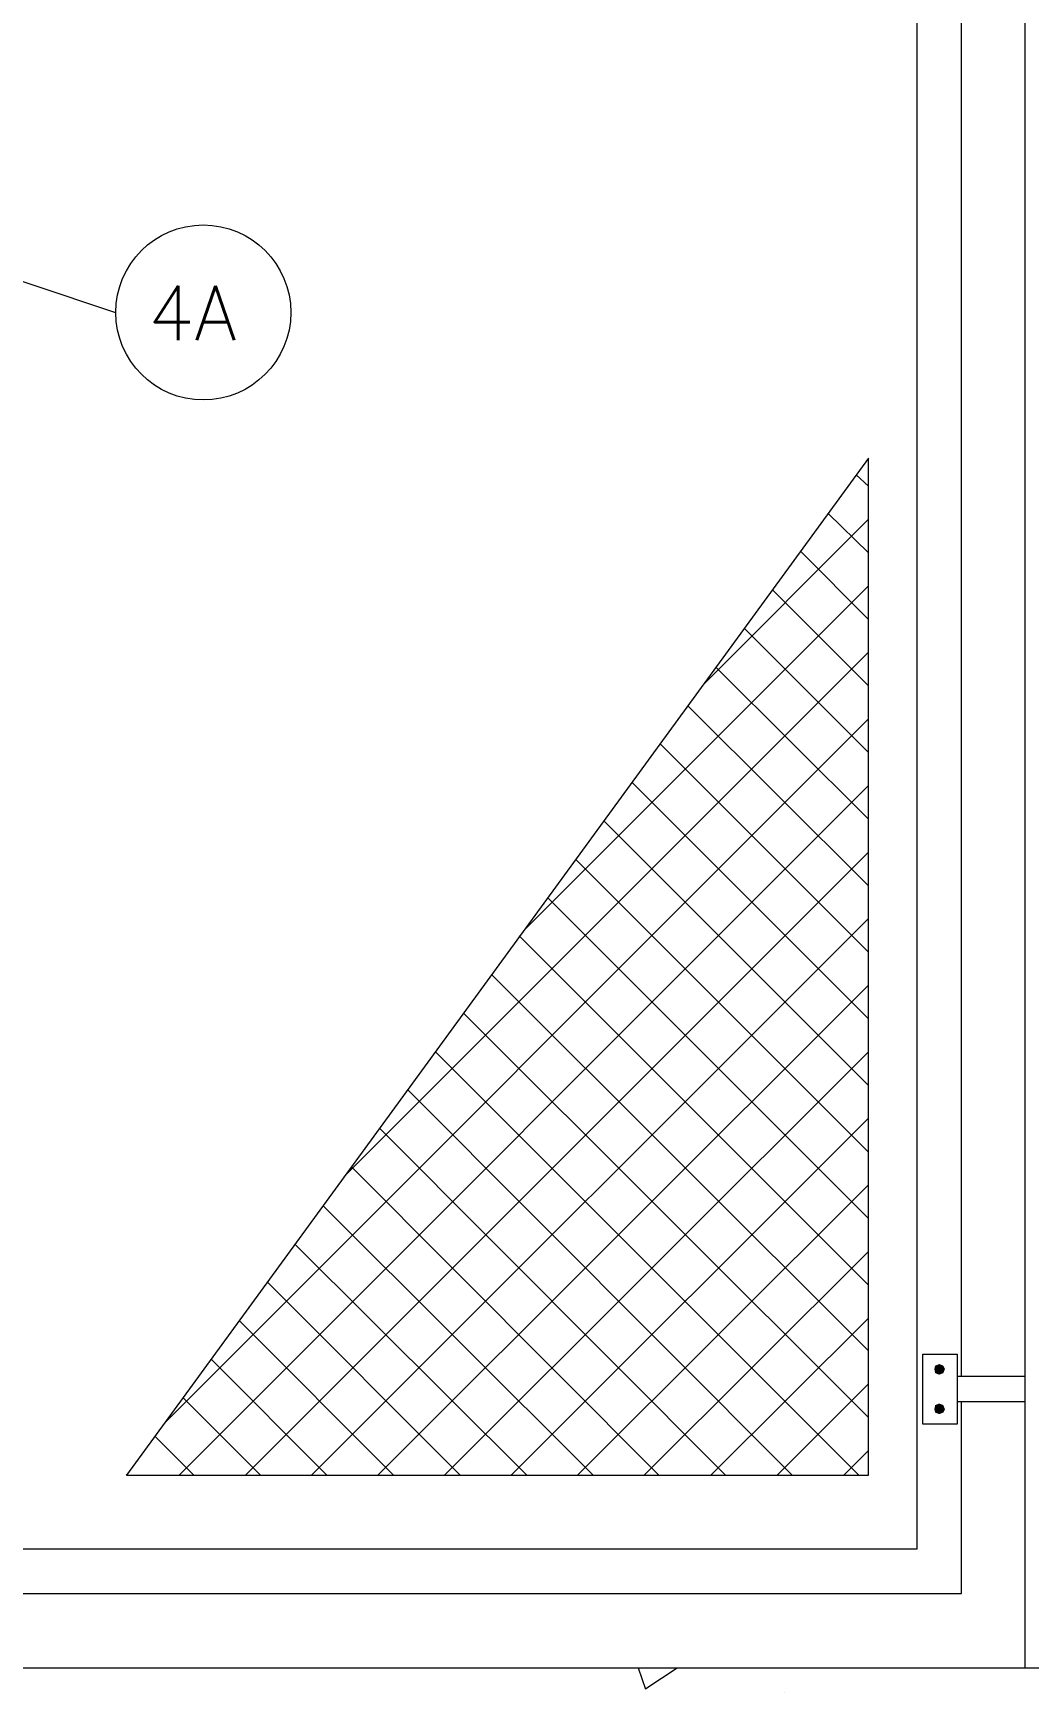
# Model space of a CAD drawing. Header units: inches. Extents: x 5 to 1823, y 18 to 726.
# Drawn here: x 1405.89 to 1431.53, y 456.86 to 499.6 of the extents above; entities that cross this region are included whole.
import ezdxf

# ---------------------------------------------------------------- set-up
doc = ezdxf.new("R2010")
doc.units = ezdxf.units.IN
doc.header["$MEASUREMENT"] = 0
for name, color, linetype in [('PDF_0', 7, 'Continuous'), ('PDF_EL0001', 1, 'Continuous'), ('PDF_Texto', 6, 'Continuous'), ('PDF_TIGRECAD', 6, 'Continuous')]:
    doc.layers.add(name, color=color, linetype=linetype)
doc.layers.add('PDF_ENIT-EL00132', color=7, linetype='Continuous', true_color=0x00dddd)
doc.layers.add('PDF_TUB-ELETRICA', color=7, linetype='Continuous', true_color=0x7fbfff)
doc.styles.add('PDF RomanS', font='romans__.ttf')

msp = doc.modelspace()

# ---------------------------------------------------------------- linework, layer by layer
at = {"layer": 'PDF_0', "lineweight": 5}
for points in [[(1429.794, 465.004), (1429.794, 533.818), (1381.004, 533.818)], [(1381.004, 460.559), (1428.651, 460.559), (1428.651, 532.675), (1381.004, 532.675)], [(1431.423, 465.004), (1429.688, 465.004)], [(1381.004, 459.416), (1429.794, 459.416), (1429.794, 464.348)], [(1431.423, 464.348), (1429.688, 464.348)], [(1407.463, 457.49), (1406.235, 457.49)], [(1409.897, 457.49), (1407.928, 457.49)]]:
    msp.add_lwpolyline(points, dxfattribs=at)
msp.add_lwpolyline([(1429.688, 465.576), (1429.688, 463.777), (1428.799, 463.777), (1428.799, 465.576)], close=True, dxfattribs=at)
at = {"layer": 'PDF_0', "transparency": 33554559}
for points in [[(1429.116, 465.28), (1429.222, 465.195), (1429.095, 465.195)], [(1429.095, 465.195), (1429.116, 465.089), (1429.222, 465.195)], [(1429.222, 465.322), (1429.116, 465.28), (1429.222, 465.195)], [(1429.116, 465.089), (1429.222, 465.195), (1429.222, 465.047)], [(1429.222, 465.195), (1429.328, 465.28), (1429.222, 465.322)], [(1429.37, 465.195), (1429.222, 465.195), (1429.328, 465.28)], [(1429.222, 465.195), (1429.222, 465.047), (1429.328, 465.089)], [(1429.328, 465.089), (1429.37, 465.195), (1429.222, 465.195)], [(1429.116, 464.264), (1429.095, 464.158), (1429.222, 464.158)], [(1429.222, 464.158), (1429.222, 464.306), (1429.116, 464.264)], [(1429.328, 464.264), (1429.222, 464.158), (1429.222, 464.306)], [(1429.37, 464.158), (1429.328, 464.264), (1429.222, 464.158)], [(1429.095, 464.158), (1429.222, 464.158), (1429.116, 464.073)], [(1429.222, 464.158), (1429.116, 464.073), (1429.222, 464.031)], [(1429.222, 464.031), (1429.328, 464.073), (1429.222, 464.158)], [(1429.328, 464.073), (1429.222, 464.158), (1429.37, 464.158)]]:
    msp.add_solid(points, dxfattribs=at)
at = {"layer": 'PDF_EL0001', "lineweight": 5}
for points in [[(1431.423, 577.485), (1431.423, 457.49)], [(1493.273, 457.49), (1381.004, 457.49)]]:
    msp.add_lwpolyline(points, dxfattribs=at)
at = {"layer": 'PDF_ENIT-EL00132', "lineweight": 5}
msp.add_lwpolyline([(1408.013, 492.394), (1403.621, 493.864)], dxfattribs=at)
msp.add_circle((1410.267, 492.405), 2.254, dxfattribs=at)
at = {"layer": 'PDF_TIGRECAD', "lineweight": 5}
msp.add_lwpolyline([(1408.288, 462.464), (1427.402, 462.464), (1427.402, 488.648)], close=True, dxfattribs=at)
for points in [[(1427.402, 487.928), (1427.084, 488.224)], [(1423.147, 482.827), (1427.402, 487.081)], [(1427.402, 486.214), (1426.365, 487.23)], [(1427.402, 484.499), (1425.645, 486.256)], [(1418.533, 476.498), (1427.402, 485.367)], [(1427.402, 482.785), (1424.925, 485.261)], [(1427.402, 481.07), (1424.206, 484.266)], [(1413.897, 470.148), (1427.402, 483.652)], [(1427.402, 479.356), (1423.465, 483.271)], [(1427.402, 477.641), (1422.745, 482.277)], [(1409.283, 463.819), (1427.402, 481.938)], [(1427.402, 475.926), (1422.025, 481.303)], [(1409.643, 462.464), (1427.402, 480.223)], [(1427.402, 474.212), (1421.306, 480.308)], [(1427.402, 472.497), (1420.586, 479.313)], [(1411.357, 462.464), (1427.402, 478.509)], [(1427.402, 470.783), (1419.866, 478.318)], [(1427.402, 469.068), (1419.147, 477.323)], [(1413.051, 462.464), (1427.402, 476.794)], [(1427.402, 467.354), (1418.406, 476.35)], [(1427.402, 465.661), (1417.686, 475.355)], [(1414.765, 462.464), (1427.402, 475.08)], [(1427.402, 463.946), (1416.966, 474.36)], [(1427.148, 462.464), (1416.247, 473.365)], [(1416.48, 462.464), (1427.402, 473.365)], [(1425.433, 462.464), (1415.527, 472.392)], [(1418.194, 462.464), (1427.402, 471.651)], [(1423.719, 462.464), (1414.807, 471.397)], [(1422.004, 462.464), (1414.088, 470.402)], [(1419.909, 462.464), (1427.402, 469.936)], [(1420.311, 462.464), (1413.347, 469.407)], [(1418.596, 462.464), (1412.627, 468.412)], [(1421.623, 462.464), (1427.402, 468.222)], [(1416.882, 462.464), (1411.908, 467.439)], [(1415.167, 462.464), (1411.188, 466.444)], [(1423.338, 462.464), (1427.402, 466.507)], [(1413.453, 462.464), (1410.468, 465.449)], [(1425.052, 462.464), (1427.402, 464.814)], [(1411.738, 462.464), (1409.749, 464.454)], [(1410.024, 462.464), (1409.029, 463.459)], [(1426.767, 462.464), (1427.402, 463.099)], [(1408.309, 462.464), (1408.288, 462.486)]]:
    msp.add_lwpolyline(points, dxfattribs=at)
at = {"layer": 'PDF_TUB-ELETRICA', "lineweight": 5}
for points in [[(1421.666, 456.94), (1421.475, 457.49)], [(1422.47, 457.49), (1421.666, 456.961)], [(1425.243, 456.855), (1425.243, 456.855)]]:
    msp.add_lwpolyline(points, dxfattribs=at)

# ---------------------------------------------------------------- texts
at = {"layer": 'PDF_Texto', "color": 1, "insert": (1408.838, 491.692), "char_height": 1.4, "attachment_point": 7, "style": 'PDF RomanS'}
msp.add_mtext('4A', dxfattribs=at)

doc.saveas('drawing.dxf')
